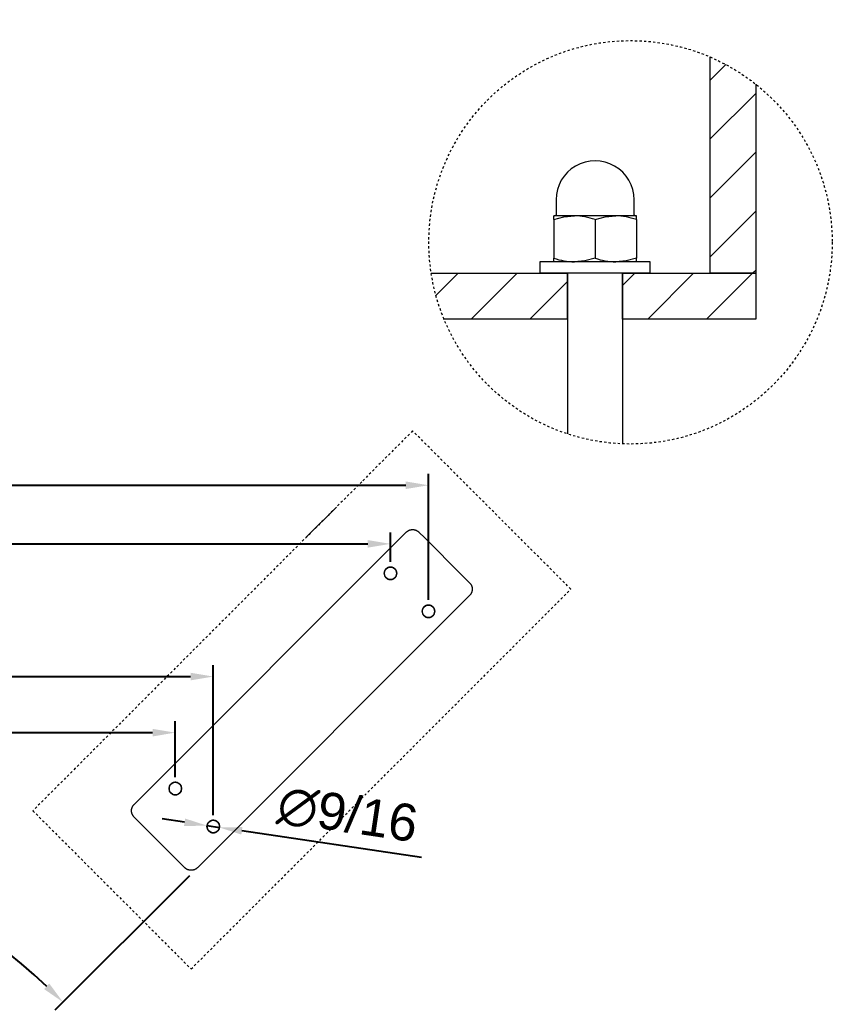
# Model space of a CAD drawing. Header units: inches. Extents: x -14 to 184, y -4 to 134.
# Drawn here: x 53.74 to 89.47, y -3.51 to 40.05 of the extents above; entities that cross this region are included whole.
import ezdxf

# ---------------------------------------------------------------- set-up
doc = ezdxf.new("R2010")
doc.units = ezdxf.units.IN
doc.linetypes.add('HIDDEN', pattern=[1.905, 1.27, -0.635])
for name, color, linetype, lineweight in [('ZANO_R', 7, 'Continuous', 0), ('ZANO_R_przerywana', 250, 'HIDDEN', 0), ('ZANO_W', 1, 'Continuous', 0)]:
    doc.layers.add(name, color=color, linetype=linetype, lineweight=lineweight)
doc.styles.get("Standard").update_dxf_attribs({"font": 'arial.ttf'})
doc.dimstyles.new('amerykanie', dxfattribs={"dimtxt": 50, "dimasz": 50, "dimexe": 0.5, "dimexo": 0.5, "dimgap": 1, "dimtad": 1, "dimdec": 0, "dimzin": 0, "dimlunit": 5, "dimtxsty": 'Standard', "dimcen": 0.09, "dimclrd": 1, "dimclre": 1, "dimclrt": 1, "dimazin": 0, "dimtfac": 1, "dimtdec": 0, "dimtmove": 0, "dimatfit": 3, "dimfxl": 1, "dimtzin": 0, "dimarcsym": 1})

# ---------------------------------------------------------------- blocks, each defined once
blk = doc.blocks.new('*D389')
at = {"layer": 'ZANO_W', "color": 1, "lineweight": -2}
blk.add_line((56.828, 77.282), (42.328, 46.684), dxfattribs=at)
at = {"layer": 'ZANO_W', "color": 1}
blk.add_solid([(56.978, 77.21), (56.677, 77.353), (57.256, 78.185)], dxfattribs=at)
at = {"layer": 'ZANO_W', "color": 1, "insert": (43.513, 52.316), "char_height": 1.625, "attachment_point": 5, "rotation": 64.6449}
blk.add_mtext('R53 15/16', dxfattribs=at)
blk = doc.blocks.new('*D394')
at = {"layer": 'ZANO_W', "color": 1, "lineweight": -2}
for p, q in [((7.739, 6.74), (7.739, 9.199)), ((60.577, 6.74), (60.577, 9.199)), ((8.739, 8.699), (59.577, 8.699))]:
    blk.add_line(p, q, dxfattribs=at)
at = {"layer": 'ZANO_W', "color": 1}
for points in [[(8.739, 8.866), (8.739, 8.532), (7.739, 8.699)], [(59.577, 8.532), (59.577, 8.866), (60.577, 8.699)]]:
    blk.add_solid(points, dxfattribs=at)
at = {"layer": 'ZANO_W', "color": 1, "insert": (34.158, 10.04), "char_height": 1.625, "attachment_point": 5}
blk.add_mtext('52 13/16', dxfattribs=at)
blk = doc.blocks.new('*D395')
at = {"layer": 'ZANO_W', "color": 1, "lineweight": -2}
for p, q in [((6.069, 5.069), (6.069, 11.666)), ((62.248, 5.069), (62.248, 11.666)), ((7.069, 11.166), (61.248, 11.166))]:
    blk.add_line(p, q, dxfattribs=at)
at = {"layer": 'ZANO_W', "color": 1}
for points in [[(7.069, 11.333), (7.069, 10.999), (6.069, 11.166)], [(61.248, 10.999), (61.248, 11.333), (62.248, 11.166)]]:
    blk.add_solid(points, dxfattribs=at)
at = {"layer": 'ZANO_W', "color": 1, "insert": (34.158, 12.507), "char_height": 1.625, "attachment_point": 5}
blk.add_mtext('56 3/16', dxfattribs=at)
blk = doc.blocks.new('*D396')
at = {"layer": 'ZANO_W', "color": 1, "lineweight": -2}
for p, q in [((-1.726, 16.205), (-1.726, 17.5)), ((70.043, 16.205), (70.043, 17.5)), ((-0.726, 17), (69.043, 17))]:
    blk.add_line(p, q, dxfattribs=at)
at = {"layer": 'ZANO_W', "color": 1}
for points in [[(-0.726, 17.167), (-0.726, 16.834), (-1.726, 17)], [(69.043, 16.834), (69.043, 17.167), (70.043, 17)]]:
    blk.add_solid(points, dxfattribs=at)
at = {"layer": 'ZANO_W', "color": 1, "insert": (34.158, 18.341), "char_height": 1.625, "attachment_point": 5}
blk.add_mtext('71 3/4', dxfattribs=at)
blk = doc.blocks.new('*D397')
at = {"layer": 'ZANO_W', "color": 1, "lineweight": -2}
for p, q in [((-3.396, 14.535), (-3.396, 20.078)), ((71.713, 14.535), (71.713, 20.078)), ((-2.396, 19.578), (70.713, 19.578))]:
    blk.add_line(p, q, dxfattribs=at)
at = {"layer": 'ZANO_W', "color": 1}
for points in [[(-2.396, 19.745), (-2.396, 19.412), (-3.396, 19.578)], [(70.713, 19.412), (70.713, 19.745), (71.713, 19.578)]]:
    blk.add_solid(points, dxfattribs=at)
at = {"layer": 'ZANO_W', "color": 1, "insert": (34.158, 20.918), "char_height": 1.625, "attachment_point": 5}
blk.add_mtext('75 1/8', dxfattribs=at)
blk = doc.blocks.new('*D398')
at = {"layer": 'ZANO_W', "color": 1, "lineweight": -2}
for p, q in [((60.986, 4.757), (59.997, 4.904)), ((61.975, 4.61), (62.52, 4.529)), ((71.41, 3.207), (63.509, 4.382))]:
    blk.add_line(p, q, dxfattribs=at)
at = {"layer": 'ZANO_W', "color": 1}
for points in [[(60.961, 4.592), (61.011, 4.922), (61.975, 4.61)], [(63.534, 4.547), (63.485, 4.217), (62.52, 4.529)]]:
    blk.add_solid(points, dxfattribs=at)
at = {"layer": 'ZANO_W', "color": 1, "insert": (68.157, 5.081), "char_height": 1.625, "attachment_point": 5, "rotation": 351.5425}
blk.add_mtext('∅9/16', dxfattribs=at)
blk = doc.blocks.new('*D401')
at = {"layer": 'ZANO_W', "color": 1, "lineweight": -2}
for p, q in [((7.118, 2.406), (13.031, -3.506)), ((61.198, 2.406), (55.286, -3.506))]:
    blk.add_line(p, q, dxfattribs=at)
blk.add_arc((34.158, -24.634), 30.379, 46.8861, 133.1139, dxfattribs=at)
at = {"layer": 'ZANO_W', "color": 1}
for points in [[(13.28, -2.337), (13.512, -2.577), (12.677, -3.152)], [(54.805, -2.577), (55.037, -2.337), (55.639, -3.152)]]:
    blk.add_solid(points, dxfattribs=at)
at = {"layer": 'ZANO_W', "color": 1, "insert": (34.158, 7.086), "char_height": 1.625, "attachment_point": 5}
blk.add_mtext("90%%d0'", dxfattribs=at)

msp = doc.modelspace()

# ---------------------------------------------------------------- linework, layer by layer
at = {"layer": 'ZANO_R'}
for p, q in [((84.08817, 38.41803), (84.08817, 28.89984)), ((84.08817, 37.37931), (84.78983, 38.08097)), ((86.10669, 37.21708), (86.10669, 28.89984)), ((84.08817, 34.78976), (86.10669, 36.80828)), ((84.08817, 32.20022), (86.10669, 34.21874)), ((77.32614, 32.12947), (77.32614, 31.47345)), ((80.75761, 31.47345), (80.75761, 32.12947)), ((77.22521, 31.26073), (77.22521, 31.42299)), ((78.13353, 31.42299), (77.22521, 31.42299)), ((77.22521, 31.26073), (77.67022, 31.37845)), ((77.67022, 31.37845), (78.13353, 31.42299)), ((79.9502, 31.42299), (78.13353, 31.42299)), ((79.04187, 31.26073), (79.48689, 31.37845)), ((79.48689, 31.37845), (79.9502, 31.42299)), ((80.85854, 31.42299), (79.9502, 31.42299)), ((80.85854, 31.26073), (80.85854, 31.42299)), ((84.08817, 29.61067), (86.10669, 31.62919)), ((77.22521, 31.26073), (77.22521, 29.56672)), ((79.04187, 31.26073), (79.04187, 29.56672)), ((80.85854, 31.26073), (80.85854, 29.56672)), ((76.61965, 29.40447), (76.61965, 28.89984)), ((81.46409, 29.40447), (76.61965, 29.40447)), ((77.22521, 29.40447), (77.22521, 29.56672)), ((78.59686, 29.449), (78.13353, 29.40447)), ((79.04187, 29.56672), (78.59686, 29.449)), ((80.41351, 29.449), (79.9502, 29.40447)), ((80.85854, 29.56672), (80.41351, 29.449)), ((80.85854, 29.40447), (80.85854, 29.56672)), ((81.46409, 28.89984), (81.46409, 29.40447)), ((71.83447, 28.90436), (77.83076, 28.89984)), ((72.04342, 27.92411), (73.02346, 28.90414)), ((73.59018, 26.88132), (75.61069, 28.90183)), ((81.46409, 28.89984), (76.61965, 28.89984)), ((77.83076, 26.88132), (77.83076, 28.89984)), ((77.83076, 28.89984), (77.83076, 21.83328)), ((80.25298, 26.88132), (80.25298, 28.89984)), ((80.25298, 28.89984), (86.10669, 28.89984)), ((80.25298, 28.89984), (80.25298, 21.39637)), ((80.25298, 28.36503), (80.78779, 28.89984)), ((81.35882, 26.88132), (83.37733, 28.89984)), ((83.94836, 26.88132), (85.96688, 28.89984)), ((86.10669, 28.89984), (84.08817, 28.89984)), ((85.96688, 28.89984), (86.10669, 29.03965)), ((76.17973, 26.88132), (77.83076, 28.53235)), ((77.83076, 26.88132), (72.3596, 26.88132)), ((86.10669, 26.88132), (80.25298, 26.88132)), ((67.66192, 18.6137), (66.33955, 17.29133)), ((70.73854, 17.5145), (58.76784, 5.54379)), ((70.73854, 17.5145), (70.74819, 17.52382)), ((70.74819, 17.52382), (70.75815, 17.53281)), ((70.75815, 17.53281), (70.7684, 17.54145)), ((70.7684, 17.54145), (70.77895, 17.54974)), ((70.77895, 17.54974), (70.78977, 17.55767)), ((70.78977, 17.55767), (70.80085, 17.56522)), ((70.80085, 17.56522), (70.81219, 17.57239)), ((70.81219, 17.57239), (70.82376, 17.57917)), ((70.82376, 17.57917), (70.83556, 17.58555)), ((70.83556, 17.58555), (70.84757, 17.59152)), ((70.84757, 17.59152), (70.85977, 17.59709)), ((70.85977, 17.59709), (70.87216, 17.60223)), ((70.87216, 17.60223), (70.88471, 17.60695)), ((70.88471, 17.60695), (70.89742, 17.61124)), ((70.89742, 17.61124), (70.91027, 17.61509)), ((70.91027, 17.61509), (70.92324, 17.6185)), ((70.92324, 17.6185), (70.93632, 17.62147)), ((70.93632, 17.62147), (70.94949, 17.624)), ((70.94949, 17.624), (70.96274, 17.62607)), ((70.96274, 17.62607), (70.97606, 17.62769)), ((70.97606, 17.62769), (70.98942, 17.62885)), ((70.98942, 17.62885), (71.00281, 17.62956)), ((71.00281, 17.62956), (71.01622, 17.62981)), ((71.01622, 17.62981), (71.02964, 17.62961)), ((71.02964, 17.62961), (71.04303, 17.62895)), ((71.04303, 17.62895), (71.0564, 17.62783)), ((71.0564, 17.62783), (71.06972, 17.62626)), ((71.06972, 17.62626), (71.08298, 17.62424)), ((71.08298, 17.62424), (71.09616, 17.62176)), ((71.09616, 17.62176), (71.10925, 17.61884)), ((71.10925, 17.61884), (71.12223, 17.61547)), ((71.12223, 17.61547), (71.13509, 17.61167)), ((71.13509, 17.61167), (71.14782, 17.60742)), ((71.14782, 17.60742), (71.16039, 17.60275)), ((71.16039, 17.60275), (71.17279, 17.59765)), ((71.17279, 17.59765), (71.18502, 17.59213)), ((71.18502, 17.59213), (71.19705, 17.5862)), ((71.19705, 17.5862), (71.20901, 17.57978)), ((71.20901, 17.57978), (71.22074, 17.57296)), ((71.22074, 17.57296), (71.23222, 17.56574)), ((71.23222, 17.56574), (71.24346, 17.55812)), ((71.24346, 17.55812), (71.25442, 17.55012)), ((71.25442, 17.55012), (71.2651, 17.54175)), ((71.2651, 17.54175), (71.27548, 17.53302)), ((71.27548, 17.53302), (71.28556, 17.52393)), ((71.28556, 17.52393), (71.29532, 17.5145)), ((71.54856, 17.26126), (71.29532, 17.5145)), ((72.29752, 16.5123), (71.54856, 17.26126)), ((72.4539, 16.35593), (72.29752, 16.5123)), ((72.52023, 16.28959), (72.4539, 16.35593)), ((73.52243, 15.28739), (72.52023, 16.28959)), ((69.76719, 15.71574), (69.76699, 15.70617)), ((69.76699, 15.70617), (69.76711, 15.69661)), ((69.76711, 15.69661), (69.76757, 15.68705)), ((69.76773, 15.72529), (69.76719, 15.71574)), ((69.76757, 15.68705), (69.76835, 15.67752)), ((69.7686, 15.73481), (69.76773, 15.72529)), ((69.7698, 15.74431), (69.7686, 15.73481)), ((69.77133, 15.75375), (69.7698, 15.74431)), ((69.77319, 15.76313), (69.77133, 15.75375)), ((69.77537, 15.77245), (69.77319, 15.76313)), ((69.77787, 15.78168), (69.77537, 15.77245)), ((69.78069, 15.79082), (69.77787, 15.78168)), ((69.78383, 15.79986), (69.78069, 15.79082)), ((69.78728, 15.80878), (69.78383, 15.79986)), ((69.79104, 15.81758), (69.78728, 15.80878)), ((69.7951, 15.82624), (69.79104, 15.81758)), ((69.79945, 15.83476), (69.7951, 15.82624)), ((69.8041, 15.84312), (69.79945, 15.83476)), ((69.80904, 15.85131), (69.8041, 15.84312)), ((69.81426, 15.85933), (69.80904, 15.85131)), ((69.81976, 15.86716), (69.81426, 15.85933)), ((69.82552, 15.87479), (69.81976, 15.86716)), ((69.83154, 15.88223), (69.82552, 15.87479)), ((69.83782, 15.88944), (69.83154, 15.88223)), ((69.84435, 15.89644), (69.83782, 15.88944)), ((69.85111, 15.9032), (69.84435, 15.89644)), ((69.85811, 15.90973), (69.85111, 15.9032)), ((69.86533, 15.91601), (69.85811, 15.90973)), ((69.87276, 15.92203), (69.86533, 15.91601)), ((69.88039, 15.92779), (69.87276, 15.92203)), ((69.88822, 15.93329), (69.88039, 15.92779)), ((69.89624, 15.93851), (69.88822, 15.93329)), ((69.90443, 15.94345), (69.89624, 15.93851)), ((69.91279, 15.9481), (69.90443, 15.94345)), ((69.92131, 15.95245), (69.91279, 15.9481)), ((69.92997, 15.95651), (69.92131, 15.95245)), ((69.93877, 15.96027), (69.92997, 15.95651)), ((69.94769, 15.96372), (69.93877, 15.96027)), ((69.95673, 15.96686), (69.94769, 15.96372)), ((69.96587, 15.96968), (69.95673, 15.96686)), ((69.9751, 15.97218), (69.96587, 15.96968)), ((69.98442, 15.97436), (69.9751, 15.97218)), ((69.9938, 15.97622), (69.98442, 15.97436)), ((70.00324, 15.97775), (69.9938, 15.97622)), ((70.01274, 15.97895), (70.00324, 15.97775)), ((70.02226, 15.97982), (70.01274, 15.97895)), ((70.03181, 15.98036), (70.02226, 15.97982)), ((70.04138, 15.98057), (70.03181, 15.98036)), ((70.05094, 15.98044), (70.04138, 15.98057)), ((70.0605, 15.97998), (70.05094, 15.98044)), ((70.07003, 15.9792), (70.0605, 15.97998)), ((70.07953, 15.97808), (70.07003, 15.9792)), ((70.08899, 15.97663), (70.07953, 15.97808)), ((70.09839, 15.97486), (70.08899, 15.97663)), ((70.10772, 15.97276), (70.09839, 15.97486)), ((70.11698, 15.97033), (70.10772, 15.97276)), ((70.12614, 15.96759), (70.11698, 15.97033)), ((70.13521, 15.96453), (70.12614, 15.96759)), ((70.14416, 15.96116), (70.13521, 15.96453)), ((70.15299, 15.95748), (70.14416, 15.96116)), ((70.16169, 15.9535), (70.15299, 15.95748)), ((70.17024, 15.94921), (70.16169, 15.9535)), ((70.17864, 15.94464), (70.17024, 15.94921)), ((70.18687, 15.93977), (70.17864, 15.94464)), ((70.19494, 15.93462), (70.18687, 15.93977)), ((70.20281, 15.92919), (70.19494, 15.93462)), ((70.2105, 15.9235), (70.20281, 15.92919)), ((70.21798, 15.91754), (70.2105, 15.9235)), ((70.22525, 15.91132), (70.21798, 15.91754)), ((70.23231, 15.90486), (70.22525, 15.91132)), ((70.23913, 15.89815), (70.23231, 15.90486)), ((70.24571, 15.89121), (70.23913, 15.89815)), ((70.25206, 15.88405), (70.24571, 15.89121)), ((70.25815, 15.87667), (70.25206, 15.88405)), ((70.26397, 15.86909), (70.25815, 15.87667)), ((70.26954, 15.8613), (70.26397, 15.86909)), ((70.27483, 15.85333), (70.26954, 15.8613)), ((70.27983, 15.84518), (70.27483, 15.85333)), ((70.28456, 15.83686), (70.27983, 15.84518)), ((70.28899, 15.82838), (70.28456, 15.83686)), ((70.29312, 15.81976), (70.28899, 15.82838)), ((70.29696, 15.81099), (70.29312, 15.81976)), ((70.30048, 15.8021), (70.29696, 15.81099)), ((70.3037, 15.79309), (70.30048, 15.8021)), ((70.3066, 15.78397), (70.3037, 15.79309)), ((70.30918, 15.77476), (70.3066, 15.78397)), ((70.31144, 15.76547), (70.30918, 15.77476)), ((70.31338, 15.7561), (70.31144, 15.76547)), ((70.31499, 15.74667), (70.31338, 15.7561)), ((70.31627, 15.73719), (70.31499, 15.74667)), ((70.31598, 15.67039), (70.31702, 15.6799)), ((70.31723, 15.72767), (70.31627, 15.73719)), ((70.31702, 15.6799), (70.31773, 15.68944)), ((70.31785, 15.71813), (70.31723, 15.72767)), ((70.31773, 15.68944), (70.3181, 15.699)), ((70.31814, 15.70856), (70.31785, 15.71813)), ((70.3181, 15.699), (70.31814, 15.70856)), ((69.76835, 15.67752), (69.76947, 15.66802)), ((69.76947, 15.66802), (69.77092, 15.65856)), ((69.77092, 15.65856), (69.77269, 15.64916)), ((69.77269, 15.64916), (69.77479, 15.63983)), ((69.77479, 15.63983), (69.77722, 15.63057)), ((69.77722, 15.63057), (69.77996, 15.62141)), ((69.77996, 15.62141), (69.78302, 15.61234)), ((69.78302, 15.61234), (69.78639, 15.60339)), ((69.78639, 15.60339), (69.79007, 15.59456)), ((69.79007, 15.59456), (69.79405, 15.58586)), ((69.79405, 15.58586), (69.79834, 15.57731)), ((69.79834, 15.57731), (69.80291, 15.56891)), ((69.80291, 15.56891), (69.80778, 15.56068)), ((69.80778, 15.56068), (69.81293, 15.55261)), ((69.81293, 15.55261), (69.81836, 15.54474)), ((69.81836, 15.54474), (69.82405, 15.53705)), ((69.82405, 15.53705), (69.83001, 15.52957)), ((69.83001, 15.52957), (69.83623, 15.5223)), ((69.83623, 15.5223), (69.84269, 15.51524)), ((69.84269, 15.51524), (69.8494, 15.50842)), ((69.8494, 15.50842), (69.85634, 15.50184)), ((69.85634, 15.50184), (69.8635, 15.49549)), ((69.8635, 15.49549), (69.87088, 15.48941)), ((69.87088, 15.48941), (69.87846, 15.48358)), ((69.87846, 15.48358), (69.88625, 15.47801)), ((69.88625, 15.47801), (69.89422, 15.47272)), ((69.89422, 15.47272), (69.90237, 15.46772)), ((69.90237, 15.46772), (69.91069, 15.46299)), ((69.91069, 15.46299), (69.91917, 15.45856)), ((69.91917, 15.45856), (69.92779, 15.45443)), ((69.92779, 15.45443), (69.93656, 15.45059)), ((69.93656, 15.45059), (69.94545, 15.44707)), ((69.94545, 15.44707), (69.95446, 15.44385)), ((69.95446, 15.44385), (69.96358, 15.44095)), ((69.96358, 15.44095), (69.97279, 15.43837)), ((69.97279, 15.43837), (69.98208, 15.43611)), ((69.98208, 15.43611), (69.99145, 15.43417)), ((69.99145, 15.43417), (70.00088, 15.43256)), ((70.00088, 15.43256), (70.01036, 15.43128)), ((70.01036, 15.43128), (70.01988, 15.43032)), ((70.01988, 15.43032), (70.02942, 15.4297)), ((70.02942, 15.4297), (70.03899, 15.42941)), ((70.03899, 15.42941), (70.04855, 15.42945)), ((70.04855, 15.42945), (70.05811, 15.42982)), ((70.05811, 15.42982), (70.06765, 15.43053)), ((70.06765, 15.43053), (70.07716, 15.43157)), ((70.07716, 15.43157), (70.08663, 15.43293)), ((70.08663, 15.43293), (70.09604, 15.43462)), ((70.09604, 15.43462), (70.1054, 15.43664)), ((70.1054, 15.43664), (70.11467, 15.43898)), ((70.11467, 15.43898), (70.12386, 15.44165)), ((70.12386, 15.44165), (70.13295, 15.44463)), ((70.13295, 15.44463), (70.14193, 15.44792)), ((70.14193, 15.44792), (70.15079, 15.45152)), ((70.15079, 15.45152), (70.15952, 15.45543)), ((70.15952, 15.45543), (70.16811, 15.45964)), ((70.16811, 15.45964), (70.17655, 15.46415)), ((70.17655, 15.46415), (70.18483, 15.46894)), ((70.18483, 15.46894), (70.19294, 15.47402)), ((70.19294, 15.47402), (70.20086, 15.47938)), ((70.20086, 15.47938), (70.2086, 15.48501)), ((70.2086, 15.48501), (70.21613, 15.4909)), ((70.21613, 15.4909), (70.22346, 15.49706)), ((70.22346, 15.49706), (70.23056, 15.50346)), ((70.23056, 15.50346), (70.23745, 15.51011)), ((70.23745, 15.51011), (70.24409, 15.51699)), ((70.24409, 15.51699), (70.25049, 15.52409)), ((70.25049, 15.52409), (70.25665, 15.53142)), ((70.25665, 15.53142), (70.26254, 15.53895)), ((70.26254, 15.53895), (70.26817, 15.54669)), ((70.26817, 15.54669), (70.27353, 15.55461)), ((70.27353, 15.55461), (70.27861, 15.56272)), ((70.27861, 15.56272), (70.2834, 15.571)), ((70.2834, 15.571), (70.28791, 15.57944)), ((70.28791, 15.57944), (70.29212, 15.58803)), ((70.29212, 15.58803), (70.29603, 15.59676)), ((70.29603, 15.59676), (70.29963, 15.60562)), ((70.29963, 15.60562), (70.30292, 15.6146)), ((70.30292, 15.6146), (70.3059, 15.62369)), ((70.3059, 15.62369), (70.30857, 15.63288)), ((70.30857, 15.63288), (70.31091, 15.64215)), ((70.31091, 15.64215), (70.31293, 15.65151)), ((70.31293, 15.65151), (70.31462, 15.66092)), ((70.31462, 15.66092), (70.31598, 15.67039)), ((73.52243, 15.28739), (73.53177, 15.27773)), ((73.53177, 15.27773), (73.54078, 15.26775)), ((73.54078, 15.26775), (73.54944, 15.25747)), ((73.54944, 15.25747), (73.55774, 15.24689)), ((73.55774, 15.24689), (73.56568, 15.23605)), ((73.56568, 15.23605), (73.57325, 15.22493)), ((73.57325, 15.22493), (73.58043, 15.21357)), ((73.58043, 15.21357), (73.58722, 15.20196)), ((73.58722, 14.81605), (73.58043, 14.80444)), ((73.58722, 15.20196), (73.5936, 15.19013)), ((73.5936, 14.82788), (73.58722, 14.81605)), ((73.5936, 15.19013), (73.59958, 15.17809)), ((73.59958, 14.83992), (73.5936, 14.82788)), ((73.59958, 15.17809), (73.60515, 15.16586)), ((73.60515, 14.85215), (73.59958, 14.83992)), ((73.60515, 15.16586), (73.61029, 15.15344)), ((73.61029, 14.86457), (73.60515, 14.85215)), ((73.61029, 15.15344), (73.61501, 15.14085)), ((73.61501, 14.87716), (73.61029, 14.86457)), ((73.61501, 15.14085), (73.6193, 15.12811)), ((73.6193, 14.88991), (73.61501, 14.87716)), ((73.6193, 15.12811), (73.62314, 15.11522)), ((73.62314, 14.90279), (73.6193, 14.88991)), ((73.62314, 15.11522), (73.62655, 15.10222)), ((73.62655, 14.91579), (73.62314, 14.90279)), ((73.62655, 15.10222), (73.62951, 15.08911)), ((73.62951, 14.9289), (73.62655, 14.91579)), ((73.62951, 15.08911), (73.63202, 15.0759)), ((73.63202, 14.94211), (73.62951, 14.9289)), ((73.63202, 15.0759), (73.63408, 15.06261)), ((73.63408, 14.9554), (73.63202, 14.94211)), ((73.63408, 15.06261), (73.63568, 15.04927)), ((73.63568, 14.96874), (73.63408, 14.9554)), ((73.63568, 15.04927), (73.63682, 15.03587)), ((73.63682, 14.98214), (73.63568, 14.96874)), ((73.63682, 15.03587), (73.63751, 15.02245)), ((73.63751, 14.99556), (73.63682, 14.98214)), ((73.63751, 15.02245), (73.63774, 15.00901)), ((73.63774, 15.00901), (73.63751, 14.99556)), ((61.55172, 2.75991), (73.52243, 14.73062)), ((73.53177, 14.74028), (73.52243, 14.73062)), ((73.54078, 14.75026), (73.53177, 14.74028)), ((73.54944, 14.76055), (73.54078, 14.75026)), ((73.55774, 14.77112), (73.54944, 14.76055)), ((73.56568, 14.78197), (73.55774, 14.77112)), ((73.57325, 14.79308), (73.56568, 14.78197)), ((73.58043, 14.80444), (73.57325, 14.79308)), ((71.43752, 14.04541), (71.43732, 14.03584)), ((71.43732, 14.03584), (71.43744, 14.02628)), ((71.43744, 14.02628), (71.4379, 14.01672)), ((71.43806, 14.05496), (71.43752, 14.04541)), ((71.4379, 14.01672), (71.43869, 14.00719)), ((71.43893, 14.06448), (71.43806, 14.05496)), ((71.43869, 14.00719), (71.4398, 13.99769)), ((71.44013, 14.07397), (71.43893, 14.06448)), ((71.4398, 13.99769), (71.44125, 13.98823)), ((71.44166, 14.08342), (71.44013, 14.07397)), ((71.44125, 13.98823), (71.44303, 13.97883)), ((71.44352, 14.0928), (71.44166, 14.08342)), ((71.44303, 13.97883), (71.44513, 13.9695)), ((71.4457, 14.10212), (71.44352, 14.0928)), ((71.44513, 13.9695), (71.44755, 13.96024)), ((71.4482, 14.11135), (71.4457, 14.10212)), ((71.44755, 13.96024), (71.45029, 13.95108)), ((71.45102, 14.12049), (71.4482, 14.11135)), ((71.45029, 13.95108), (71.45335, 13.94201)), ((71.45416, 14.12953), (71.45102, 14.12049)), ((71.45335, 13.94201), (71.45672, 13.93306)), ((71.45761, 14.13845), (71.45416, 14.12953)), ((71.46137, 14.14725), (71.45761, 14.13845)), ((71.46543, 14.15591), (71.46137, 14.14725)), ((71.46978, 14.16443), (71.46543, 14.15591)), ((71.47444, 14.17279), (71.46978, 14.16443)), ((71.47937, 14.18098), (71.47444, 14.17279)), ((71.48459, 14.189), (71.47937, 14.18098)), ((71.49009, 14.19683), (71.48459, 14.189)), ((71.49585, 14.20446), (71.49009, 14.19683)), ((71.50188, 14.21189), (71.49585, 14.20446)), ((71.50815, 14.21911), (71.50188, 14.21189)), ((71.51468, 14.22611), (71.50815, 14.21911)), ((71.52144, 14.23287), (71.51468, 14.22611)), ((71.52844, 14.2394), (71.52144, 14.23287)), ((71.53566, 14.24567), (71.52844, 14.2394)), ((71.54309, 14.2517), (71.53566, 14.24567)), ((71.55072, 14.25746), (71.54309, 14.2517)), ((71.55855, 14.26296), (71.55072, 14.25746)), ((71.56657, 14.26818), (71.55855, 14.26296)), ((71.57476, 14.27311), (71.56657, 14.26818)), ((71.58312, 14.27777), (71.57476, 14.27311)), ((71.59164, 14.28212), (71.58312, 14.27777)), ((71.6003, 14.28618), (71.59164, 14.28212)), ((71.6091, 14.28994), (71.6003, 14.28618)), ((71.61802, 14.29339), (71.6091, 14.28994)), ((71.62706, 14.29653), (71.61802, 14.29339)), ((71.6362, 14.29935), (71.62706, 14.29653)), ((71.64543, 14.30185), (71.6362, 14.29935)), ((71.65475, 14.30403), (71.64543, 14.30185)), ((71.66413, 14.30589), (71.65475, 14.30403)), ((71.67358, 14.30742), (71.66413, 14.30589)), ((71.68307, 14.30862), (71.67358, 14.30742)), ((71.69259, 14.30949), (71.68307, 14.30862)), ((71.70214, 14.31003), (71.69259, 14.30949)), ((71.71171, 14.31023), (71.70214, 14.31003)), ((71.72127, 14.31011), (71.71171, 14.31023)), ((71.73083, 14.30965), (71.72127, 14.31011)), ((71.74036, 14.30886), (71.73083, 14.30965)), ((71.74986, 14.30775), (71.74036, 14.30886)), ((71.75932, 14.3063), (71.74986, 14.30775)), ((71.76872, 14.30452), (71.75932, 14.3063)), ((71.77805, 14.30242), (71.76872, 14.30452)), ((71.78731, 14.3), (71.77805, 14.30242)), ((71.79647, 14.29726), (71.78731, 14.3)), ((71.80554, 14.2942), (71.79647, 14.29726)), ((71.81449, 14.29083), (71.80554, 14.2942)), ((71.82332, 14.28715), (71.81449, 14.29083)), ((71.83202, 14.28317), (71.82332, 14.28715)), ((71.84057, 14.27888), (71.83202, 14.28317)), ((71.84897, 14.2743), (71.84057, 14.27888)), ((71.85721, 14.26944), (71.84897, 14.2743)), ((71.86527, 14.26429), (71.85721, 14.26944)), ((71.87315, 14.25886), (71.86527, 14.26429)), ((71.88083, 14.25316), (71.87315, 14.25886)), ((71.88831, 14.24721), (71.88083, 14.25316)), ((71.89559, 14.24099), (71.88831, 14.24721)), ((71.90264, 14.23452), (71.89559, 14.24099)), ((71.90946, 14.22782), (71.90264, 14.23452)), ((71.91605, 14.22088), (71.90946, 14.22782)), ((71.92239, 14.21372), (71.91605, 14.22088)), ((71.92848, 14.20634), (71.92239, 14.21372)), ((71.93431, 14.19875), (71.92848, 14.20634)), ((71.93987, 14.19097), (71.93431, 14.19875)), ((71.94516, 14.183), (71.93987, 14.19097)), ((71.95017, 14.17485), (71.94516, 14.183)), ((71.95489, 14.16653), (71.95017, 14.17485)), ((71.95932, 14.15805), (71.95489, 14.16653)), ((71.96345, 14.14943), (71.95932, 14.15805)), ((71.96729, 14.14066), (71.96345, 14.14943)), ((71.97081, 14.13177), (71.96729, 14.14066)), ((71.96996, 13.93529), (71.97325, 13.94427)), ((71.97403, 14.12276), (71.97081, 14.13177)), ((71.97325, 13.94427), (71.97623, 13.95336)), ((71.97693, 14.11364), (71.97403, 14.12276)), ((71.97623, 13.95336), (71.9789, 13.96255)), ((71.97951, 14.10443), (71.97693, 14.11364)), ((71.9789, 13.96255), (71.98124, 13.97182)), ((71.98177, 14.09514), (71.97951, 14.10443)), ((71.98124, 13.97182), (71.98326, 13.98117)), ((71.98371, 14.08577), (71.98177, 14.09514)), ((71.98326, 13.98117), (71.98495, 13.99059)), ((71.98532, 14.07634), (71.98371, 14.08577)), ((71.98495, 13.99059), (71.98632, 14.00006)), ((71.98661, 14.06686), (71.98532, 14.07634)), ((71.98632, 14.00006), (71.98735, 14.00957)), ((71.98756, 14.05734), (71.98661, 14.06686)), ((71.98735, 14.00957), (71.98806, 14.01911)), ((71.98818, 14.04779), (71.98756, 14.05734)), ((71.98806, 14.01911), (71.98843, 14.02867)), ((71.98847, 14.03823), (71.98818, 14.04779)), ((71.98843, 14.02867), (71.98847, 14.03823)), ((71.45672, 13.93306), (71.4604, 13.92423)), ((71.4604, 13.92423), (71.46438, 13.91553)), ((71.46438, 13.91553), (71.46867, 13.90698)), ((71.46867, 13.90698), (71.47325, 13.89858)), ((71.47325, 13.89858), (71.47811, 13.89034)), ((71.47811, 13.89034), (71.48326, 13.88228)), ((71.48326, 13.88228), (71.48869, 13.8744)), ((71.48869, 13.8744), (71.49439, 13.86672)), ((71.49439, 13.86672), (71.50035, 13.85924)), ((71.50035, 13.85924), (71.50656, 13.85196)), ((71.50656, 13.85196), (71.51303, 13.84491)), ((71.51303, 13.84491), (71.51973, 13.83809)), ((71.51973, 13.83809), (71.52667, 13.8315)), ((71.52667, 13.8315), (71.53383, 13.82516)), ((71.53383, 13.82516), (71.54121, 13.81907)), ((71.54121, 13.81907), (71.5488, 13.81324)), ((71.5488, 13.81324), (71.55658, 13.80768)), ((71.55658, 13.80768), (71.56455, 13.80239)), ((71.56455, 13.80239), (71.5727, 13.79738)), ((71.5727, 13.79738), (71.58102, 13.79266)), ((71.58102, 13.79266), (71.5895, 13.78823)), ((71.5895, 13.78823), (71.59812, 13.7841)), ((71.59812, 13.7841), (71.60689, 13.78026)), ((71.60689, 13.78026), (71.61578, 13.77674)), ((71.61578, 13.77674), (71.62479, 13.77352)), ((71.62479, 13.77352), (71.63391, 13.77062)), ((71.63391, 13.77062), (71.64312, 13.76804)), ((71.64312, 13.76804), (71.65241, 13.76578)), ((71.65241, 13.76578), (71.66178, 13.76384)), ((71.66178, 13.76384), (71.67121, 13.76223)), ((71.67121, 13.76223), (71.68069, 13.76094)), ((71.68069, 13.76094), (71.69021, 13.75999)), ((71.69021, 13.75999), (71.69976, 13.75937)), ((71.69976, 13.75937), (71.70932, 13.75908)), ((71.70932, 13.75908), (71.71888, 13.75912)), ((71.71888, 13.75912), (71.72844, 13.75949)), ((71.72844, 13.75949), (71.73798, 13.7602)), ((71.73798, 13.7602), (71.74749, 13.76123)), ((71.74749, 13.76123), (71.75696, 13.7626)), ((71.75696, 13.7626), (71.76638, 13.76429)), ((71.76638, 13.76429), (71.77573, 13.76631)), ((71.77573, 13.76631), (71.785, 13.76865)), ((71.785, 13.76865), (71.79419, 13.77132)), ((71.79419, 13.77132), (71.80328, 13.7743)), ((71.80328, 13.7743), (71.81226, 13.77759)), ((71.81226, 13.77759), (71.82112, 13.78119)), ((71.82112, 13.78119), (71.82986, 13.7851)), ((71.82986, 13.7851), (71.83845, 13.78931)), ((71.83845, 13.78931), (71.84689, 13.79382)), ((71.84689, 13.79382), (71.85516, 13.79861)), ((71.85516, 13.79861), (71.86327, 13.80369)), ((71.86327, 13.80369), (71.87119, 13.80905)), ((71.87119, 13.80905), (71.87893, 13.81468)), ((71.87893, 13.81468), (71.88646, 13.82057)), ((71.88646, 13.82057), (71.89379, 13.82672)), ((71.89379, 13.82672), (71.9009, 13.83313)), ((71.9009, 13.83313), (71.90778, 13.83977)), ((71.90778, 13.83977), (71.91442, 13.84665)), ((71.91442, 13.84665), (71.92083, 13.85376)), ((71.92083, 13.85376), (71.92698, 13.86109)), ((71.92698, 13.86109), (71.93287, 13.86862)), ((71.93287, 13.86862), (71.9385, 13.87636)), ((71.9385, 13.87636), (71.94386, 13.88428)), ((71.94386, 13.88428), (71.94894, 13.89239)), ((71.94894, 13.89239), (71.95374, 13.90066)), ((71.95374, 13.90066), (71.95824, 13.9091)), ((71.95824, 13.9091), (71.96245, 13.91769)), ((71.96245, 13.91769), (71.96636, 13.92643)), ((71.96636, 13.92643), (71.96996, 13.93529)), ((60.30198, 6.25053), (60.30177, 6.24096)), ((60.30177, 6.24096), (60.3019, 6.2314)), ((60.3019, 6.2314), (60.30235, 6.22184)), ((60.30252, 6.26008), (60.30198, 6.25053)), ((60.30235, 6.22184), (60.30314, 6.21231)), ((60.30339, 6.2696), (60.30252, 6.26008)), ((60.30314, 6.21231), (60.30426, 6.20281)), ((60.30459, 6.27909), (60.30339, 6.2696)), ((60.30426, 6.20281), (60.30571, 6.19335)), ((60.30612, 6.28854), (60.30459, 6.27909)), ((60.30571, 6.19335), (60.30748, 6.18395)), ((60.30798, 6.29792), (60.30612, 6.28854)), ((60.30748, 6.18395), (60.30958, 6.17462)), ((60.31016, 6.30724), (60.30798, 6.29792)), ((60.30958, 6.17462), (60.312, 6.16536)), ((60.31266, 6.31647), (60.31016, 6.30724)), ((60.312, 6.16536), (60.31475, 6.1562)), ((60.31548, 6.32561), (60.31266, 6.31647)), ((60.31475, 6.1562), (60.31781, 6.14713)), ((60.31862, 6.33465), (60.31548, 6.32561)), ((60.31781, 6.14713), (60.32118, 6.13818)), ((60.32207, 6.34357), (60.31862, 6.33465)), ((60.32118, 6.13818), (60.32486, 6.12935)), ((60.32582, 6.35237), (60.32207, 6.34357)), ((60.32486, 6.12935), (60.32884, 6.12065)), ((60.32988, 6.36103), (60.32582, 6.35237)), ((60.32884, 6.12065), (60.33313, 6.1121)), ((60.33424, 6.36955), (60.32988, 6.36103)), ((60.33313, 6.1121), (60.3377, 6.1037)), ((60.33889, 6.37791), (60.33424, 6.36955)), ((60.3377, 6.1037), (60.34257, 6.09546)), ((60.34383, 6.3861), (60.33889, 6.37791)), ((60.34905, 6.39412), (60.34383, 6.3861)), ((60.35454, 6.40195), (60.34905, 6.39412)), ((60.36031, 6.40958), (60.35454, 6.40195)), ((60.36633, 6.41701), (60.36031, 6.40958)), ((60.37261, 6.42423), (60.36633, 6.41701)), ((60.37914, 6.43123), (60.37261, 6.42423)), ((60.3859, 6.43799), (60.37914, 6.43123)), ((60.3929, 6.44452), (60.3859, 6.43799)), ((60.40011, 6.45079), (60.3929, 6.44452)), ((60.40754, 6.45682), (60.40011, 6.45079)), ((60.41518, 6.46258), (60.40754, 6.45682)), ((60.42301, 6.46808), (60.41518, 6.46258)), ((60.43103, 6.4733), (60.42301, 6.46808)), ((60.43922, 6.47823), (60.43103, 6.4733)), ((60.44758, 6.48289), (60.43922, 6.47823)), ((60.4561, 6.48724), (60.44758, 6.48289)), ((60.46476, 6.4913), (60.4561, 6.48724)), ((60.47356, 6.49506), (60.46476, 6.4913)), ((60.48248, 6.49851), (60.47356, 6.49506)), ((60.49152, 6.50165), (60.48248, 6.49851)), ((60.50066, 6.50447), (60.49152, 6.50165)), ((60.50989, 6.50697), (60.50066, 6.50447)), ((60.51921, 6.50915), (60.50989, 6.50697)), ((60.52859, 6.51101), (60.51921, 6.50915)), ((60.53803, 6.51254), (60.52859, 6.51101)), ((60.54752, 6.51374), (60.53803, 6.51254)), ((60.55705, 6.51461), (60.54752, 6.51374)), ((60.5666, 6.51515), (60.55705, 6.51461)), ((60.57617, 6.51535), (60.5666, 6.51515)), ((60.58573, 6.51523), (60.57617, 6.51535)), ((60.59529, 6.51477), (60.58573, 6.51523)), ((60.60482, 6.51398), (60.59529, 6.51477)), ((60.61432, 6.51287), (60.60482, 6.51398)), ((60.62378, 6.51142), (60.61432, 6.51287)), ((60.63318, 6.50964), (60.62378, 6.51142)), ((60.64251, 6.50755), (60.63318, 6.50964)), ((60.65177, 6.50512), (60.64251, 6.50755)), ((60.66093, 6.50238), (60.65177, 6.50512)), ((60.66999, 6.49932), (60.66093, 6.50238)), ((60.67895, 6.49595), (60.66999, 6.49932)), ((60.68778, 6.49227), (60.67895, 6.49595)), ((60.69647, 6.48829), (60.68778, 6.49227)), ((60.70503, 6.484), (60.69647, 6.48829)), ((60.71343, 6.47942), (60.70503, 6.484)), ((60.72166, 6.47456), (60.71343, 6.47942)), ((60.72973, 6.46941), (60.72166, 6.47456)), ((60.7376, 6.46398), (60.72973, 6.46941)), ((60.74529, 6.45829), (60.7376, 6.46398)), ((60.75277, 6.45233), (60.74529, 6.45829)), ((60.76004, 6.44611), (60.75277, 6.45233)), ((60.76709, 6.43964), (60.76004, 6.44611)), ((60.77392, 6.43294), (60.76709, 6.43964)), ((60.7805, 6.426), (60.77392, 6.43294)), ((60.78684, 6.41884), (60.7805, 6.426)), ((60.79293, 6.41146), (60.78684, 6.41884)), ((60.79876, 6.40387), (60.79293, 6.41146)), ((60.80433, 6.39609), (60.79876, 6.40387)), ((60.80961, 6.38812), (60.80433, 6.39609)), ((60.80832, 6.0894), (60.8134, 6.09751)), ((60.81462, 6.37997), (60.80961, 6.38812)), ((60.8134, 6.09751), (60.81819, 6.10578)), ((60.81935, 6.37165), (60.81462, 6.37997)), ((60.81819, 6.10578), (60.8227, 6.11422)), ((60.82378, 6.36317), (60.81935, 6.37165)), ((60.8227, 6.11422), (60.82691, 6.12281)), ((60.82791, 6.35455), (60.82378, 6.36317)), ((60.82691, 6.12281), (60.83082, 6.13155)), ((60.83174, 6.34578), (60.82791, 6.35455)), ((60.83082, 6.13155), (60.83442, 6.14041)), ((60.83527, 6.33689), (60.83174, 6.34578)), ((60.83442, 6.14041), (60.83771, 6.14939)), ((60.83849, 6.32788), (60.83527, 6.33689)), ((60.83771, 6.14939), (60.84069, 6.15848)), ((60.84139, 6.31876), (60.83849, 6.32788)), ((60.84069, 6.15848), (60.84335, 6.16767)), ((60.84397, 6.30955), (60.84139, 6.31876)), ((60.84335, 6.16767), (60.8457, 6.17694)), ((60.84623, 6.30026), (60.84397, 6.30955)), ((60.8457, 6.17694), (60.84772, 6.18629)), ((60.84817, 6.29089), (60.84623, 6.30026)), ((60.84772, 6.18629), (60.84941, 6.19571)), ((60.84978, 6.28146), (60.84817, 6.29089)), ((60.84941, 6.19571), (60.85077, 6.20518)), ((60.85106, 6.27198), (60.84978, 6.28146)), ((60.85077, 6.20518), (60.85181, 6.21469)), ((60.85202, 6.26246), (60.85106, 6.27198)), ((60.85181, 6.21469), (60.85251, 6.22423)), ((60.85264, 6.25292), (60.85202, 6.26246)), ((60.85251, 6.22423), (60.85289, 6.23379)), ((60.85293, 6.24335), (60.85264, 6.25292)), ((60.85289, 6.23379), (60.85293, 6.24335)), ((60.34257, 6.09546), (60.34772, 6.0874)), ((60.34772, 6.0874), (60.35315, 6.07952)), ((60.35315, 6.07952), (60.35884, 6.07184)), ((60.35884, 6.07184), (60.3648, 6.06436)), ((60.3648, 6.06436), (60.37102, 6.05708)), ((60.37102, 6.05708), (60.37748, 6.05003)), ((60.37748, 6.05003), (60.38419, 6.04321)), ((60.38419, 6.04321), (60.39113, 6.03662)), ((60.39113, 6.03662), (60.39829, 6.03028)), ((60.39829, 6.03028), (60.40567, 6.02419)), ((60.40567, 6.02419), (60.41325, 6.01836)), ((60.41325, 6.01836), (60.42104, 6.0128)), ((60.42104, 6.0128), (60.42901, 6.00751)), ((60.42901, 6.00751), (60.43716, 6.0025)), ((60.43716, 6.0025), (60.44548, 5.99778)), ((60.44548, 5.99778), (60.45395, 5.99335)), ((60.45395, 5.99335), (60.46258, 5.98922)), ((60.46258, 5.98922), (60.47135, 5.98538)), ((60.47135, 5.98538), (60.48024, 5.98186)), ((60.48024, 5.98186), (60.48925, 5.97864)), ((60.48925, 5.97864), (60.49836, 5.97574)), ((60.49836, 5.97574), (60.50758, 5.97316)), ((60.50758, 5.97316), (60.51687, 5.9709)), ((60.51687, 5.9709), (60.52624, 5.96896)), ((60.52624, 5.96896), (60.53567, 5.96735)), ((60.53567, 5.96735), (60.54515, 5.96606)), ((60.54515, 5.96606), (60.55467, 5.96511)), ((60.55467, 5.96511), (60.56421, 5.96449)), ((60.56421, 5.96449), (60.57377, 5.9642)), ((60.57377, 5.9642), (60.58334, 5.96424)), ((60.58334, 5.96424), (60.5929, 5.96461)), ((60.5929, 5.96461), (60.60244, 5.96532)), ((60.60244, 5.96532), (60.61195, 5.96635)), ((60.61195, 5.96635), (60.62142, 5.96772)), ((60.62142, 5.96772), (60.63083, 5.96941)), ((60.63083, 5.96941), (60.64018, 5.97143)), ((60.64018, 5.97143), (60.64946, 5.97377)), ((60.64946, 5.97377), (60.65865, 5.97644)), ((60.65865, 5.97644), (60.66774, 5.97942)), ((60.66774, 5.97942), (60.67672, 5.98271)), ((60.67672, 5.98271), (60.68558, 5.98631)), ((60.68558, 5.98631), (60.69431, 5.99022)), ((60.69431, 5.99022), (60.7029, 5.99443)), ((60.7029, 5.99443), (60.71134, 5.99894)), ((60.71134, 5.99894), (60.71962, 6.00373)), ((60.71962, 6.00373), (60.72773, 6.00881)), ((60.72773, 6.00881), (60.73565, 6.01417)), ((60.73565, 6.01417), (60.74339, 6.0198)), ((60.74339, 6.0198), (60.75092, 6.02569)), ((60.75092, 6.02569), (60.75825, 6.03184)), ((60.75825, 6.03184), (60.76535, 6.03825)), ((60.76535, 6.03825), (60.77223, 6.04489)), ((60.77223, 6.04489), (60.77888, 6.05177)), ((60.77888, 6.05177), (60.78528, 6.05888)), ((60.78528, 6.05888), (60.79144, 6.06621)), ((60.79144, 6.06621), (60.79733, 6.07374)), ((60.79733, 6.07374), (60.80296, 6.08148)), ((60.80296, 6.08148), (60.80832, 6.0894)), ((58.65252, 5.26541), (58.65275, 5.27885)), ((58.65275, 5.25196), (58.65252, 5.26541)), ((58.65275, 5.27885), (58.65344, 5.29227)), ((58.65344, 5.23854), (58.65275, 5.25196)), ((58.65344, 5.29227), (58.65459, 5.30567)), ((58.65459, 5.22514), (58.65344, 5.23854)), ((58.65459, 5.30567), (58.65619, 5.31901)), ((58.65619, 5.31901), (58.65825, 5.3323)), ((58.65825, 5.3323), (58.66076, 5.34551)), ((58.66076, 5.34551), (58.66372, 5.35862)), ((58.66372, 5.35862), (58.66712, 5.37162)), ((58.66712, 5.37162), (58.67097, 5.38451)), ((58.67097, 5.38451), (58.67526, 5.39725)), ((58.67526, 5.39725), (58.67997, 5.40984)), ((58.67997, 5.40984), (58.68512, 5.42226)), ((58.68512, 5.42226), (58.69068, 5.43449)), ((58.69068, 5.43449), (58.69666, 5.44653)), ((58.69666, 5.44653), (58.70305, 5.45836)), ((58.70305, 5.45836), (58.70984, 5.46997)), ((58.70984, 5.46997), (58.71702, 5.48133)), ((58.71702, 5.48133), (58.72458, 5.49245)), ((58.72458, 5.49245), (58.73252, 5.50329)), ((58.73252, 5.50329), (58.74083, 5.51387)), ((58.74083, 5.51387), (58.74949, 5.52415)), ((58.74949, 5.52415), (58.75849, 5.53413)), ((58.75849, 5.53413), (58.76784, 5.54379)), ((58.65619, 5.2118), (58.65459, 5.22514)), ((58.65825, 5.19851), (58.65619, 5.2118)), ((58.66076, 5.1853), (58.65825, 5.19851)), ((58.66372, 5.17219), (58.66076, 5.1853)), ((58.66712, 5.15919), (58.66372, 5.17219)), ((58.67097, 5.14631), (58.66712, 5.15919)), ((58.67526, 5.13356), (58.67097, 5.14631)), ((58.67997, 5.12097), (58.67526, 5.13356)), ((58.68512, 5.10855), (58.67997, 5.12097)), ((58.69068, 5.09632), (58.68512, 5.10855)), ((58.69666, 5.08428), (58.69068, 5.09632)), ((58.70305, 5.07245), (58.69666, 5.08428)), ((58.70984, 5.06085), (58.70305, 5.07245)), ((58.71702, 5.04948), (58.70984, 5.06085)), ((58.72458, 5.03837), (58.71702, 5.04948)), ((58.73252, 5.02752), (58.72458, 5.03837)), ((58.74083, 5.01695), (58.73252, 5.02752)), ((58.74949, 5.00666), (58.74083, 5.01695)), ((58.75849, 4.99668), (58.74949, 5.00666)), ((58.76784, 4.98702), (58.75849, 4.99668)), ((58.76784, 4.98702), (59.77003, 3.98482)), ((62.08551, 4.79225), (62.07788, 4.78649)), ((62.09334, 4.79775), (62.08551, 4.79225)), ((62.10136, 4.80297), (62.09334, 4.79775)), ((62.10955, 4.8079), (62.10136, 4.80297)), ((62.11791, 4.81255), (62.10955, 4.8079)), ((62.12643, 4.81691), (62.11791, 4.81255)), ((62.13509, 4.82097), (62.12643, 4.81691)), ((62.14389, 4.82473), (62.13509, 4.82097)), ((62.15281, 4.82818), (62.14389, 4.82473)), ((62.16185, 4.83131), (62.15281, 4.82818)), ((62.17099, 4.83414), (62.16185, 4.83131)), ((62.18022, 4.83664), (62.17099, 4.83414)), ((62.18954, 4.83882), (62.18022, 4.83664)), ((62.19892, 4.84067), (62.18954, 4.83882)), ((62.20836, 4.8422), (62.19892, 4.84067)), ((62.21786, 4.8434), (62.20836, 4.8422)), ((62.22738, 4.84428), (62.21786, 4.8434)), ((62.23693, 4.84481), (62.22738, 4.84428)), ((62.2465, 4.84502), (62.23693, 4.84481)), ((62.25606, 4.8449), (62.2465, 4.84502)), ((62.26562, 4.84444), (62.25606, 4.8449)), ((62.27515, 4.84365), (62.26562, 4.84444)), ((62.28465, 4.84254), (62.27515, 4.84365)), ((62.29411, 4.84109), (62.28465, 4.84254)), ((62.30351, 4.83931), (62.29411, 4.84109)), ((62.31284, 4.83721), (62.30351, 4.83931)), ((62.3221, 4.83479), (62.31284, 4.83721)), ((62.33126, 4.83205), (62.3221, 4.83479)), ((62.34033, 4.82899), (62.33126, 4.83205)), ((62.34928, 4.82562), (62.34033, 4.82899)), ((62.35811, 4.82194), (62.34928, 4.82562)), ((62.36681, 4.81795), (62.35811, 4.82194)), ((62.37536, 4.81367), (62.36681, 4.81795)), ((62.38376, 4.80909), (62.37536, 4.81367)), ((62.39199, 4.80423), (62.38376, 4.80909)), ((62.40006, 4.79908), (62.39199, 4.80423)), ((62.40793, 4.79365), (62.40006, 4.79908)), ((62.41562, 4.78795), (62.40793, 4.79365)), ((61.97231, 4.58019), (61.97211, 4.57063)), ((61.97211, 4.57063), (61.97223, 4.56106)), ((61.97223, 4.56106), (61.97269, 4.55151)), ((61.97285, 4.58975), (61.97231, 4.58019)), ((61.97269, 4.55151), (61.97347, 4.54198)), ((61.97372, 4.59927), (61.97285, 4.58975)), ((61.97347, 4.54198), (61.97459, 4.53247)), ((61.97492, 4.60876), (61.97372, 4.59927)), ((61.97459, 4.53247), (61.97604, 4.52302)), ((61.97645, 4.61821), (61.97492, 4.60876)), ((61.97604, 4.52302), (61.97781, 4.51362)), ((61.97831, 4.62759), (61.97645, 4.61821)), ((61.97781, 4.51362), (61.97991, 4.50429)), ((61.98049, 4.6369), (61.97831, 4.62759)), ((61.97991, 4.50429), (61.98234, 4.49503)), ((61.98299, 4.64614), (61.98049, 4.6369)), ((61.98234, 4.49503), (61.98508, 4.48587)), ((61.98581, 4.65528), (61.98299, 4.64614)), ((61.98508, 4.48587), (61.98814, 4.4768)), ((61.98895, 4.66432), (61.98581, 4.65528)), ((61.98814, 4.4768), (61.99151, 4.46785)), ((61.9924, 4.67324), (61.98895, 4.66432)), ((61.99151, 4.46785), (61.99519, 4.45902)), ((61.99616, 4.68204), (61.9924, 4.67324)), ((61.99519, 4.45902), (61.99917, 4.45032)), ((62.00022, 4.6907), (61.99616, 4.68204)), ((61.99917, 4.45032), (62.00346, 4.44177)), ((62.00457, 4.69921), (62.00022, 4.6907)), ((62.00346, 4.44177), (62.00803, 4.43337)), ((62.00922, 4.70757), (62.00457, 4.69921)), ((62.00803, 4.43337), (62.0129, 4.42513)), ((62.01416, 4.71577), (62.00922, 4.70757)), ((62.0129, 4.42513), (62.01805, 4.41707)), ((62.01938, 4.72378), (62.01416, 4.71577)), ((62.01805, 4.41707), (62.02348, 4.40919)), ((62.02488, 4.73162), (62.01938, 4.72378)), ((62.02348, 4.40919), (62.02917, 4.40151)), ((62.03064, 4.73925), (62.02488, 4.73162)), ((62.02917, 4.40151), (62.03513, 4.39402)), ((62.03666, 4.74668), (62.03064, 4.73925)), ((62.03513, 4.39402), (62.04135, 4.38675)), ((62.04294, 4.7539), (62.03666, 4.74668)), ((62.04135, 4.38675), (62.04781, 4.3797)), ((62.04947, 4.76089), (62.04294, 4.7539)), ((62.04781, 4.3797), (62.05452, 4.37288)), ((62.05623, 4.76766), (62.04947, 4.76089)), ((62.05452, 4.37288), (62.06146, 4.36629)), ((62.06323, 4.77418), (62.05623, 4.76766)), ((62.06146, 4.36629), (62.06862, 4.35995)), ((62.07045, 4.78046), (62.06323, 4.77418)), ((62.06862, 4.35995), (62.076, 4.35386)), ((62.07788, 4.78649), (62.07045, 4.78046)), ((62.41372, 4.34947), (62.42125, 4.35536)), ((62.4231, 4.78199), (62.41562, 4.78795)), ((62.42125, 4.35536), (62.42858, 4.36151)), ((62.43037, 4.77578), (62.4231, 4.78199)), ((62.42858, 4.36151), (62.43568, 4.36792)), ((62.43743, 4.76931), (62.43037, 4.77578)), ((62.43568, 4.36792), (62.44257, 4.37456)), ((62.44425, 4.76261), (62.43743, 4.76931)), ((62.44257, 4.37456), (62.44921, 4.38144)), ((62.45084, 4.75567), (62.44425, 4.76261)), ((62.44921, 4.38144), (62.45561, 4.38855)), ((62.45718, 4.74851), (62.45084, 4.75567)), ((62.45561, 4.38855), (62.46177, 4.39588)), ((62.46327, 4.74113), (62.45718, 4.74851)), ((62.46177, 4.39588), (62.46766, 4.40341)), ((62.46909, 4.73354), (62.46327, 4.74113)), ((62.46766, 4.40341), (62.47329, 4.41114)), ((62.47466, 4.72576), (62.46909, 4.73354)), ((62.47329, 4.41114), (62.47865, 4.41907)), ((62.47995, 4.71779), (62.47466, 4.72576)), ((62.47865, 4.41907), (62.48373, 4.42718)), ((62.48495, 4.70964), (62.47995, 4.71779)), ((62.48373, 4.42718), (62.48852, 4.43545)), ((62.48968, 4.70132), (62.48495, 4.70964)), ((62.48852, 4.43545), (62.49303, 4.44389)), ((62.49411, 4.69284), (62.48968, 4.70132)), ((62.49303, 4.44389), (62.49724, 4.45248)), ((62.49824, 4.68422), (62.49411, 4.69284)), ((62.49724, 4.45248), (62.50115, 4.46121)), ((62.50208, 4.67545), (62.49824, 4.68422)), ((62.50115, 4.46121), (62.50475, 4.47008)), ((62.5056, 4.66656), (62.50208, 4.67545)), ((62.50475, 4.47008), (62.50804, 4.47906)), ((62.50882, 4.65755), (62.5056, 4.66656)), ((62.50804, 4.47906), (62.51102, 4.48815)), ((62.51172, 4.64843), (62.50882, 4.65755)), ((62.51102, 4.48815), (62.51369, 4.49734)), ((62.5143, 4.63922), (62.51172, 4.64843)), ((62.51369, 4.49734), (62.51603, 4.50661)), ((62.51656, 4.62993), (62.5143, 4.63922)), ((62.51603, 4.50661), (62.51805, 4.51596)), ((62.5185, 4.62056), (62.51656, 4.62993)), ((62.51805, 4.51596), (62.51974, 4.52538)), ((62.52011, 4.61113), (62.5185, 4.62056)), ((62.51974, 4.52538), (62.5211, 4.53485)), ((62.52139, 4.60165), (62.52011, 4.61113)), ((62.5211, 4.53485), (62.52214, 4.54436)), ((62.52235, 4.59213), (62.52139, 4.60165)), ((62.52214, 4.54436), (62.52285, 4.5539)), ((62.52297, 4.58258), (62.52235, 4.59213)), ((62.52285, 4.5539), (62.52322, 4.56346)), ((62.52326, 4.57302), (62.52297, 4.58258)), ((62.52322, 4.56346), (62.52326, 4.57302)), ((59.77003, 3.98482), (59.99275, 3.76211)), ((62.076, 4.35386), (62.08358, 4.34803)), ((62.08358, 4.34803), (62.09137, 4.34247)), ((62.09137, 4.34247), (62.09934, 4.33718)), ((62.09934, 4.33718), (62.10749, 4.33217)), ((62.10749, 4.33217), (62.11581, 4.32745)), ((62.11581, 4.32745), (62.12429, 4.32302)), ((62.12429, 4.32302), (62.13291, 4.31888)), ((62.13291, 4.31888), (62.14168, 4.31505)), ((62.14168, 4.31505), (62.15057, 4.31152)), ((62.15057, 4.31152), (62.15958, 4.30831)), ((62.15958, 4.30831), (62.1687, 4.30541)), ((62.1687, 4.30541), (62.17791, 4.30283)), ((62.17791, 4.30283), (62.1872, 4.30056)), ((62.1872, 4.30056), (62.19657, 4.29863)), ((62.19657, 4.29863), (62.206, 4.29702)), ((62.206, 4.29702), (62.21548, 4.29573)), ((62.21548, 4.29573), (62.225, 4.29478)), ((62.225, 4.29478), (62.23454, 4.29416)), ((62.23454, 4.29416), (62.24411, 4.29387)), ((62.24411, 4.29387), (62.25367, 4.29391)), ((62.25367, 4.29391), (62.26323, 4.29428)), ((62.26323, 4.29428), (62.27277, 4.29499)), ((62.27277, 4.29499), (62.28228, 4.29602)), ((62.28228, 4.29602), (62.29175, 4.29739)), ((62.29175, 4.29739), (62.30117, 4.29908)), ((62.30117, 4.29908), (62.31052, 4.3011)), ((62.31052, 4.3011), (62.31979, 4.30344)), ((62.31979, 4.30344), (62.32898, 4.3061)), ((62.32898, 4.3061), (62.33807, 4.30908)), ((62.33807, 4.30908), (62.34705, 4.31238)), ((62.34705, 4.31238), (62.35591, 4.31598)), ((62.35591, 4.31598), (62.36464, 4.31989)), ((62.36464, 4.31989), (62.37323, 4.3241)), ((62.37323, 4.3241), (62.38167, 4.3286)), ((62.38167, 4.3286), (62.38995, 4.3334)), ((62.38995, 4.3334), (62.39806, 4.33848)), ((62.39806, 4.33848), (62.40598, 4.34384)), ((62.40598, 4.34384), (62.41372, 4.34947)), ((59.99275, 3.76211), (60.99494, 2.75991)), ((61.00461, 2.75057), (60.99494, 2.75991)), ((61.01459, 2.74156), (61.00461, 2.75057)), ((61.02487, 2.7329), (61.01459, 2.74156)), ((61.03544, 2.72459), (61.02487, 2.7329)), ((61.04629, 2.71666), (61.03544, 2.72459)), ((61.05741, 2.70909), (61.04629, 2.71666)), ((61.06877, 2.70191), (61.05741, 2.70909)), ((61.08038, 2.69512), (61.06877, 2.70191)), ((61.09221, 2.68874), (61.08038, 2.69512)), ((61.10425, 2.68276), (61.09221, 2.68874)), ((61.11648, 2.67719), (61.10425, 2.68276)), ((61.1289, 2.67205), (61.11648, 2.67719)), ((61.14149, 2.66733), (61.1289, 2.67205)), ((61.15423, 2.66304), (61.14149, 2.66733)), ((61.16711, 2.6592), (61.15423, 2.66304)), ((61.18012, 2.65579), (61.16711, 2.6592)), ((61.19323, 2.65283), (61.18012, 2.65579)), ((61.20644, 2.65032), (61.19323, 2.65283)), ((61.21972, 2.64826), (61.20644, 2.65032)), ((61.23307, 2.64666), (61.21972, 2.64826)), ((61.24647, 2.64551), (61.23307, 2.64666)), ((61.25989, 2.64483), (61.24647, 2.64551)), ((61.27333, 2.6446), (61.25989, 2.64483)), ((61.28677, 2.64483), (61.27333, 2.6446)), ((61.3002, 2.64551), (61.28677, 2.64483)), ((61.31359, 2.64666), (61.3002, 2.64551)), ((61.32694, 2.64826), (61.31359, 2.64666)), ((61.34023, 2.65032), (61.32694, 2.64826)), ((61.35343, 2.65283), (61.34023, 2.65032)), ((61.36655, 2.65579), (61.35343, 2.65283)), ((61.37955, 2.6592), (61.36655, 2.65579)), ((61.39243, 2.66304), (61.37955, 2.6592)), ((61.40518, 2.66733), (61.39243, 2.66304)), ((61.41776, 2.67205), (61.40518, 2.66733)), ((61.43018, 2.67719), (61.41776, 2.67205)), ((61.44242, 2.68276), (61.43018, 2.67719)), ((61.45446, 2.68874), (61.44242, 2.68276)), ((61.46629, 2.69512), (61.45446, 2.68874)), ((61.47789, 2.70191), (61.46629, 2.69512)), ((61.48926, 2.70909), (61.47789, 2.70191)), ((61.50037, 2.71666), (61.48926, 2.70909)), ((61.51122, 2.72459), (61.50037, 2.71666)), ((61.52179, 2.7329), (61.51122, 2.72459)), ((61.53207, 2.74156), (61.52179, 2.7329)), ((61.54206, 2.75057), (61.53207, 2.74156)), ((61.55172, 2.75991), (61.54206, 2.75057))]:
    msp.add_line(p, q, dxfattribs=at)
msp.add_lwpolyline([(86.10669, 28.89984), (86.10669, 26.88132)], dxfattribs=at)
for centre, radius in [((70.04259, 15.70495), 0.27557), ((71.7129, 14.03461), 0.27556), ((60.57739, 6.23977), 0.27557), ((62.24771, 4.56946), 0.27558)]:
    msp.add_circle(centre, radius, dxfattribs=at)
for centre, radius, start, end in [((79.04187, 32.12947), 1.71574, 359.999731, 180.000269), ((77.27566, 31.47346), 0.05047, 270.002935, 359.990235), ((78.11031, 28.66938), 2.7537, 70.226957, 89.516766), ((79.92698, 28.66938), 2.7537, 70.226957, 89.516766), ((80.80808, 31.47346), 0.05047, 180.009765, 269.997065), ((78.15678, 32.15824), 2.75387, 250.227931, 269.516264), ((79.97345, 32.15824), 2.75387, 250.227931, 269.516264)]:
    msp.add_arc(centre, radius, start, end, dxfattribs=at)
at = {"layer": 'ZANO_R_przerywana', "ltscale": 0.05}
for p, q in [((71.01693, 21.96872), (68.77997, 19.73176)), ((77.97665, 15.00901), (71.01693, 21.96872)), ((68.77997, 19.73176), (56.17905, 7.13084)), ((61.27333, -1.69431), (77.97665, 15.00901)), ((56.17905, 7.13084), (54.31362, 5.26541)), ((54.31362, 5.26541), (61.27333, -1.69431))]:
    msp.add_line(p, q, dxfattribs=at)
at = {"layer": 'ZANO_R_przerywana', "color": 1, "ltscale": 0.05}
msp.add_circle((80.60139, 30.26076), 8.87123, dxfattribs=at)

# ---------------------------------------------------------------- dimensions: what is measured, and where the dimension line sits
at = {"layer": 'ZANO_W'}
dim = msp.add_radius_dim(center=(34.158287, 29.443827), mpoint=(57.255743, 78.185453), dimstyle='amerykanie', override={"dimtxt": 1.625, "dimasz": 1, "dimgap": 0.5, "dimdec": 4, "dimaunit": 1, "dimadec": 1, "dimtdec": 4, "dimtmove": 1, "dimfrac": 2}, dxfattribs=at)
dim.commit()
dim.dimension.update_dxf_attribs({"geometry": '*D389', "text_midpoint": (44.724788, 51.741886), "dimtype": 164})
for base, p1, p2, picture, middle in [((71.7129, 19.57819), (-3.39634, 14.03461), (71.7129, 14.03465), '*D397', (34.15828, 20.9184)), ((70.04257, 17.0002), (-1.72602, 15.70496), (70.04257, 15.70498), '*D396', (34.15827, 18.34096)), ((62.24769, 11.16616), (6.06891, 4.56945), (62.24769, 4.56943), '*D395', (34.1583, 12.50693)), ((60.57734, 8.69895), (7.73923, 6.23975), (60.57734, 6.23975), '*D394', (34.15828, 10.03972))]:
    dim = msp.add_linear_dim(base=base, p1=p1, p2=p2, dimstyle='amerykanie', override={"dimtxt": 1.625, "dimasz": 1, "dimgap": 0.5, "dimdec": 4, "dimaunit": 1, "dimadec": 1, "dimtdec": 4, "dimtmove": 1, "dimfrac": 2}, dxfattribs=at)
    dim.commit()
    dim.dimension.update_dxf_attribs({"geometry": picture, "text_midpoint": middle})
dim = msp.add_angular_dim_2l(base=(42.02091, 4.71018), line1=((61.55172, 2.75991), (73.52243, 14.73062)), line2=((-5.20586, 14.73062), (6.76485, 2.75991)), dimstyle='amerykanie', override={"dimtxt": 1.625, "dimasz": 1, "dimgap": 0.5, "dimdec": 4, "dimaunit": 1, "dimadec": 1, "dimtdec": 4, "dimtmove": 1, "dimfrac": 2}, dxfattribs=at)
dim.commit()
dim.dimension.update_dxf_attribs({"geometry": '*D401', "text_midpoint": (34.15829, 7.08553)})
dim = msp.add_diameter_dim_2p(p1=(61.97512, 4.60996), p2=(62.52026, 4.5289), dimstyle='amerykanie', override={"dimtxt": 1.625, "dimasz": 1, "dimgap": 0.5, "dimdec": 4, "dimaunit": 1, "dimadec": 1, "dimtdec": 4, "dimtmove": 1, "dimfrac": 2}, dxfattribs=at)
dim.commit()
dim.dimension.update_dxf_attribs({"geometry": '*D398', "text_midpoint": (68.15671, 5.08105)})

doc.saveas('drawing.dxf')
